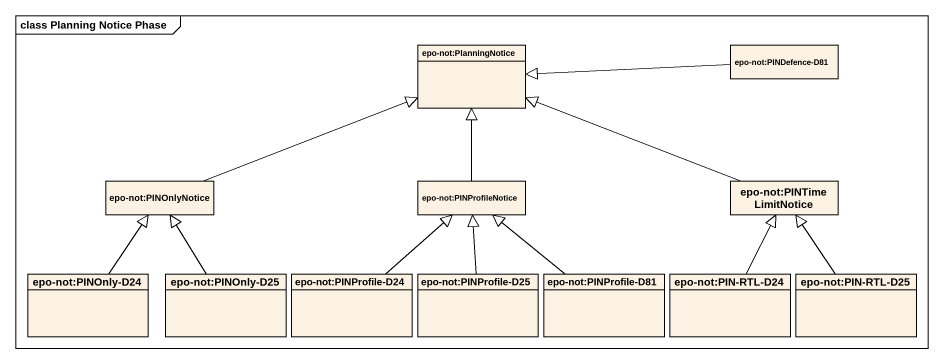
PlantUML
@startuml
mainframe class Planning Notice Phase
hide circle
hide empty members
class "epo-not:PlanningNotice" as epo_not_PlanningNotice
class "epo-not:PINDefence-D81" as epo_not_PINDefence_D81
class "epo-not:PINOnlyNotice" as epo_not_PINOnlyNotice
class "epo-not:PINProfileNotice" as epo_not_PINProfileNotice
class "epo-not:PINTimeLimitNotice" as epo_not_PINTimeLimitNotice
class "epo-not:PINOnly-D24" as epo_not_PINOnly_D24
class "epo-not:PINOnly-D25" as epo_not_PINOnly_D25
class "epo-not:PINProfile-D24" as epo_not_PINProfile_D24
class "epo-not:PINProfile-D25" as epo_not_PINProfile_D25
class "epo-not:PINProfile-D81" as epo_not_PINProfile_D81
class "epo-not:PIN-RTL-D24" as epo_not_PIN_RTL_D24
class "epo-not:PIN-RTL-D25" as epo_not_PIN_RTL_D25
epo_not_PINDefence_D81 -left-|> epo_not_PlanningNotice
epo_not_PINOnlyNotice -right-|> epo_not_PlanningNotice
epo_not_PINProfileNotice -up-|> epo_not_PlanningNotice
epo_not_PINTimeLimitNotice -left-|> epo_not_PlanningNotice
epo_not_PINOnly_D24 -up-|> epo_not_PINOnlyNotice
epo_not_PINOnly_D25 -up-|> epo_not_PINOnlyNotice
epo_not_PINProfile_D24 -up-|> epo_not_PINProfileNotice
epo_not_PINProfile_D25 -up-|> epo_not_PINProfileNotice
epo_not_PINProfile_D81 -up-|> epo_not_PINProfileNotice
epo_not_PIN_RTL_D24 -up-|> epo_not_PINTimeLimitNotice
epo_not_PIN_RTL_D25 -up-|> epo_not_PINTimeLimitNotice
@enduml
